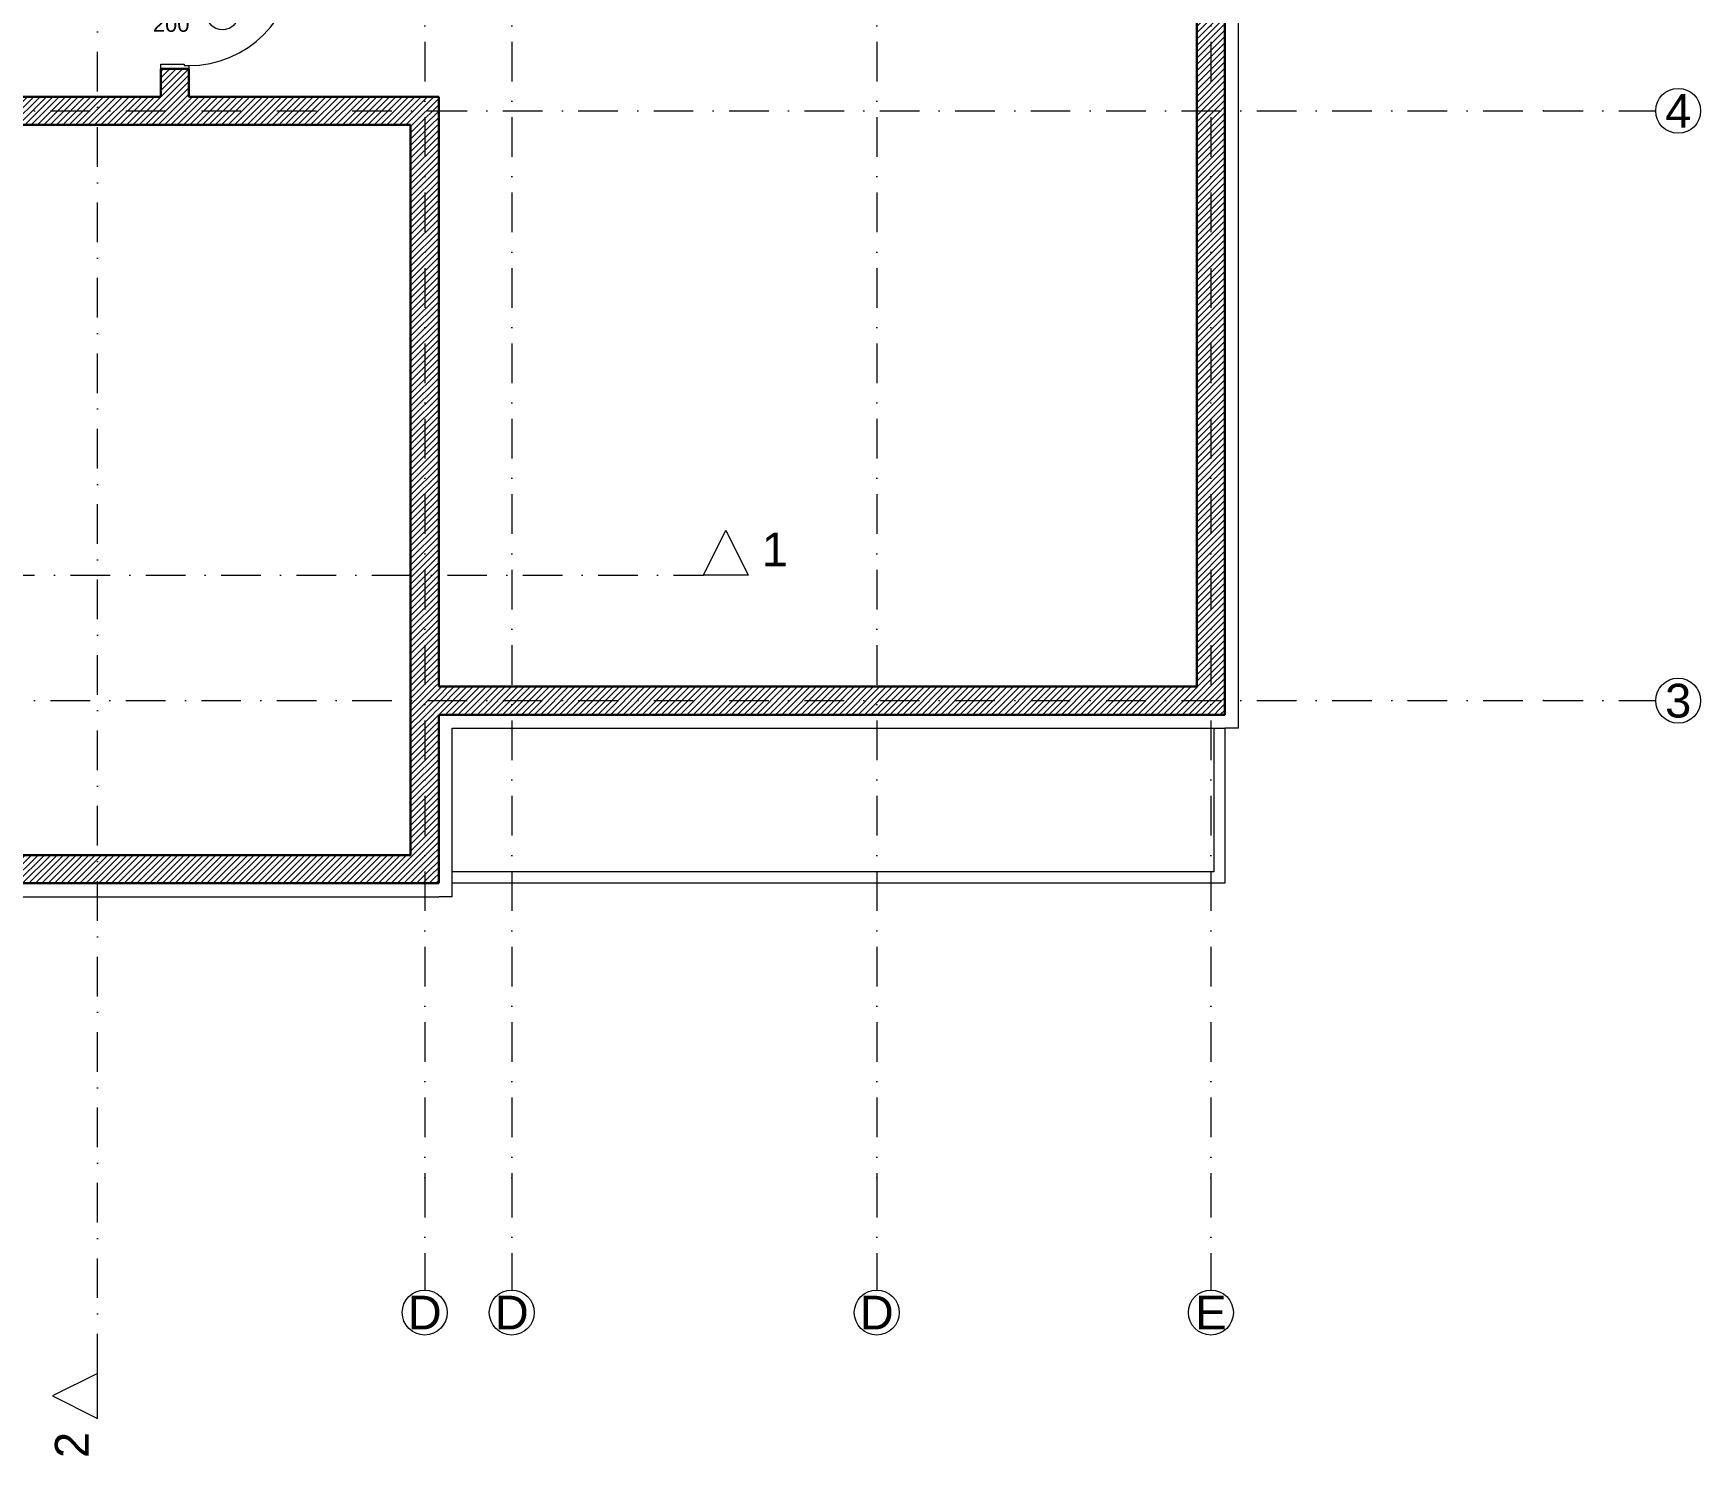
# Model space of a CAD drawing. Header units: centimetres. Extents: x -2083 to 1540, y -695 to 1912.
# Drawn here: x 56 to 1540, y -695 to 571 of the extents above; entities that cross this region are included whole.
import ezdxf
from ezdxf.enums import TextEntityAlignment as Align

# ---------------------------------------------------------------- set-up
doc = ezdxf.new("R2010")
doc.units = ezdxf.units.CM
doc.header["$MEASUREMENT"] = 0
doc.linetypes.add('Dot & Dashed', pattern=[67.027776, 35.277777, -17.638888, 0, -14.111111])
for name, color, linetype in [('2D Drafting - General', 7, 'Continuous'), ('Archicad Door Markers', 7, 'Continuous'), ('Archicad Doors', 7, 'Continuous'), ('fill', 7, 'Continuous'), ('оси', 7, 'Continuous'), ('разрези', 7, 'Continuous'), ('стени', 7, 'Continuous')]:
    doc.layers.add(name, color=color, linetype=linetype)
doc.styles.add('GENERATED_STYLE_1', font='arial.ttf')
pattern_1 = [(45, (0, 0), (-2.828427, 2.828427), [])]

# ---------------------------------------------------------------- blocks, each defined once
blk = doc.blocks.new('D Marker 27[10]', base_point=(194.2, 589.3))
at = {"layer": 'Archicad Door Markers', "color": 7, "linetype": 'Continuous', "lineweight": 5}
blk.add_line((209.2, 589.3), (159.2, 589.3), dxfattribs=at)
at = {"layer": 'Archicad Door Markers', "color": 7, "linetype": 'Continuous', "lineweight": 5, "flags": 128}
blk.add_lwpolyline([(224.2, 574.3, 1), (224.2, 604.3, 1)], format="xyb", close=True, dxfattribs=at)
at = {"layer": 'Archicad Door Markers', "color": 7, "lineweight": 5, "char_height": 14, "attachment_point": 7, "style": 'GENERATED_STYLE_1'}
for s, insert in [('\\A1;{\\pql;\\pt0;\\fArial|b0|i0|c204|p0;\\W1.000000;100\\fArial|b0|i0|c204|p0;\\W1.000000;\\A1{\\H.66x;\\S^  ;}\\fArial|b0|i0|c204|p0;\\W1.000000;\\fArial|b0|i0|c204|p0;\\W1.000000;}', (162.2, 596.1)), ('\\A1;{\\pql;\\pt0;\\fArial|b0|i0|c204|p0;\\W1.000000;200\\fArial|b0|i0|c204|p0;\\W1.000000;\\A1{\\H.66x;\\S^  ;}\\fArial|b0|i0|c204|p0;\\W1.000000;\\fArial|b0|i0|c204|p0;\\W1.000000;}', (162.2, 568.1))]:
    blk.add_mtext(s, dxfattribs=dict(at, insert=insert))
at = {"layer": 'Archicad Door Markers', "color": 7, "lineweight": 5, "insert": (231.2, 584), "char_height": 14, "attachment_point": 7, "rotation": 90, "style": 'GENERATED_STYLE_1'}
blk.add_mtext('\\A1;{\\pql;\\pt0;\\fArial|b0|i0|c204|p0;\\W1.000000;2\\fArial|b0|i0|c204|p0;\\W1.000000;\\fArial|b0|i0|c204|p0;\\W1.000000;\\fArial|b0|i0|c204|p0;\\W1.000000;}', dxfattribs=at)
blk = doc.blocks.new('Door 27[10]')
at = {"layer": 'Archicad Doors', "color": 30, "linetype": 'Continuous', "lineweight": 5}
for p, q in [((169.2, 639.3), (194.2, 639.3)), ((169.2, 635.3), (169.2, 639.3)), ((194.2, 639.3), (194.2, 636.5)), ((190.2, 635.3), (169.2, 635.3)), ((194.2, 636.5), (190.2, 636.5)), ((190.2, 636.5), (190.2, 635.3)), ((202.2, 636.5), (194.2, 636.5)), ((194.2, 636.5), (194.2, 632.5)), ((194.2, 632.5), (202.2, 632.5)), ((202.2, 632.5), (202.2, 636.5)), ((280.6, 634.5), (202.2, 634.5)), ((288.6, 636.5), (280.6, 636.5)), ((280.6, 636.5), (280.6, 632.5)), ((280.6, 632.5), (288.6, 632.5)), ((288.6, 632.5), (288.6, 636.5)), ((169.2, 543.3), (190.2, 543.3)), ((169.2, 539.3), (169.2, 543.3)), ((194.2, 539.3), (169.2, 539.3)), ((190.2, 543.3), (190.2, 542.1)), ((190.2, 542.1), (194.2, 542.1)), ((194.2, 542.1), (194.2, 539.3))]:
    blk.add_line(p, q, dxfattribs=at)
at = {"layer": 'Archicad Doors', "color": 7, "linetype": 'Continuous', "lineweight": 30}
for p, q in [((169.2, 639.3), (194.2, 639.3)), ((169.2, 639.3), (194.2, 639.3)), ((169.2, 539.3), (194.2, 539.3)), ((169.2, 539.3), (194.2, 539.3))]:
    blk.add_line(p, q, dxfattribs=at)
at = {"layer": 'Archicad Doors', "color": 30, "linetype": 'Continuous', "lineweight": 5, "flags": 128}
for points in [[(280.6, 636.5), (202.2, 636.5), (202.2, 634.5), (280.6, 634.5)], [(280.6, 634.5), (202.2, 634.5), (202.2, 632.5), (280.6, 632.5)]]:
    blk.add_lwpolyline(points, close=True, dxfattribs=at)
at = {"layer": 'Archicad Doors', "color": 7, "linetype": 'Continuous', "lineweight": 5}
blk.add_arc((194.2, 636.5), 94.4, 270, 0, dxfattribs=at)
at = {"layer": 'Archicad Door Markers', "color": 7, "lineweight": 5}
blk.add_blockref('D Marker 27[10]', (194.2, 589.3), dxfattribs=at)
blk = doc.blocks.new('Standard grid marker[13]', base_point=(481.7, 1871.6))
at = {"layer": 'оси', "color": 102, "linetype": 'Dot & Dashed', "lineweight": 15}
for p, q in [((481.7, 1771.6), (481.7, 1871.6)), ((481.7, 1771.6), (481.7, -447.8)), ((481.7, -447.8), (481.7, -547.8))]:
    blk.add_line(p, q, dxfattribs=at)
at = {"layer": 'оси', "color": 7, "linetype": 'Continuous', "lineweight": 5}
for centre in [(481.7, 1891.6), (481.7, -567.8)]:
    blk.add_circle(centre, 20, dxfattribs=at)
at = {"layer": 'оси', "color": 102, "linetype": 'Dot & Dashed', "lineweight": 15}
for p in [(481.7, 1771.6), (481.7, 1771.6), (481.7, -447.8), (481.7, -447.8)]:
    blk.add_point(p, dxfattribs=at)
at = {"layer": 'оси', "color": 7, "lineweight": 30, "style": 'GENERATED_STYLE_1'}
for tag, p in [('AC_MarkerText_1_0', (481.7, 1906.6)), ('AC_MarkerText_1_1', (481.7, -552.8))]:
    blk.add_attdef(tag, text='', height=30, rotation=360, dxfattribs=at).set_placement(p, align=Align.TOP_CENTER)
blk = doc.blocks.new('Standard grid marker[14]', base_point=(1104.2, 1871.6))
at = {"layer": 'оси', "color": 102, "linetype": 'Dot & Dashed', "lineweight": 15}
for p, q in [((1104.2, 1771.6), (1104.2, 1871.6)), ((1104.2, 1771.6), (1104.2, -447.8)), ((1104.2, -447.8), (1104.2, -547.8))]:
    blk.add_line(p, q, dxfattribs=at)
at = {"layer": 'оси', "color": 7, "linetype": 'Continuous', "lineweight": 5}
for centre in [(1104.2, 1891.6), (1104.2, -567.8)]:
    blk.add_circle(centre, 20, dxfattribs=at)
at = {"layer": 'оси', "color": 102, "linetype": 'Dot & Dashed', "lineweight": 15}
for p in [(1104.2, 1771.6), (1104.2, 1771.6), (1104.2, -447.8), (1104.2, -447.8)]:
    blk.add_point(p, dxfattribs=at)
at = {"layer": 'оси', "color": 7, "lineweight": 30, "style": 'GENERATED_STYLE_1'}
for tag, p in [('AC_MarkerText_1_0', (1104.2, 1906.6)), ('AC_MarkerText_1_1', (1104.2, -552.8))]:
    blk.add_attdef(tag, text='', height=30, rotation=360, dxfattribs=at).set_placement(p, align=Align.TOP_CENTER)
blk = doc.blocks.new('Standard grid marker[18]', base_point=(-2042.7, -23.2))
at = {"layer": 'оси', "color": 102, "linetype": 'Dot & Dashed', "lineweight": 15}
for p, q in [((-1942.7, -23.2), (1400.3, -23.2)), ((1400.3, -23.2), (1500.3, -23.2))]:
    blk.add_line(p, q, dxfattribs=at)
at = {"layer": 'оси', "color": 7, "linetype": 'Continuous', "lineweight": 5}
blk.add_circle((1520.3, -23.2), 20, dxfattribs=at)
at = {"layer": 'оси', "color": 102, "linetype": 'Dot & Dashed', "lineweight": 15}
blk.add_point((1400.3, -23.2), dxfattribs=at)
blk.add_point((1400.3, -23.2), dxfattribs=at)
at = {"layer": 'оси', "color": 7, "lineweight": 30, "style": 'GENERATED_STYLE_1'}
for tag, p in [('AC_MarkerText_1_0', (-2062.7, -8.2)), ('AC_MarkerText_1_1', (1520.3, -8.2))]:
    blk.add_attdef(tag, text='', height=30, dxfattribs=at).set_placement(p, align=Align.TOP_CENTER)
blk = doc.blocks.new('Standard grid marker[22]', base_point=(-2042.7, 501.8))
at = {"layer": 'оси', "color": 102, "linetype": 'Dot & Dashed', "lineweight": 15}
for p, q in [((-1942.7, 501.8), (1400.3, 501.8)), ((1400.3, 501.8), (1500.3, 501.8))]:
    blk.add_line(p, q, dxfattribs=at)
at = {"layer": 'оси', "color": 7, "linetype": 'Continuous', "lineweight": 5}
blk.add_circle((1520.3, 501.8), 20, dxfattribs=at)
at = {"layer": 'оси', "color": 102, "linetype": 'Dot & Dashed', "lineweight": 15}
blk.add_point((1400.3, 501.8), dxfattribs=at)
blk.add_point((1400.3, 501.8), dxfattribs=at)
at = {"layer": 'оси', "color": 7, "lineweight": 30, "style": 'GENERATED_STYLE_1'}
for tag, p in [('AC_MarkerText_1_0', (-2062.7, 516.8)), ('AC_MarkerText_1_1', (1520.3, 516.8))]:
    blk.add_attdef(tag, text='', height=30, dxfattribs=at).set_placement(p, align=Align.TOP_CENTER)
blk = doc.blocks.new('Standard grid marker[23]', base_point=(404.2, 1871.6))
at = {"layer": 'оси', "color": 102, "linetype": 'Dot & Dashed', "lineweight": 15}
for p, q in [((404.2, 1771.6), (404.2, 1871.6)), ((404.2, 1771.6), (404.2, -447.8)), ((404.2, -447.8), (404.2, -547.8))]:
    blk.add_line(p, q, dxfattribs=at)
at = {"layer": 'оси', "color": 7, "linetype": 'Continuous', "lineweight": 5}
for centre in [(404.2, 1891.6), (404.2, -567.8)]:
    blk.add_circle(centre, 20, dxfattribs=at)
at = {"layer": 'оси', "color": 102, "linetype": 'Dot & Dashed', "lineweight": 15}
for p in [(404.2, 1771.6), (404.2, 1771.6), (404.2, -447.8), (404.2, -447.8)]:
    blk.add_point(p, dxfattribs=at)
at = {"layer": 'оси', "color": 7, "lineweight": 30, "style": 'GENERATED_STYLE_1'}
for tag, p in [('AC_MarkerText_1_0', (404.2, 1906.6)), ('AC_MarkerText_1_1', (404.2, -552.8))]:
    blk.add_attdef(tag, text='', height=30, rotation=360, dxfattribs=at).set_placement(p, align=Align.TOP_CENTER)
blk = doc.blocks.new('Standard grid marker[26]', base_point=(806.7, 1871.6))
at = {"layer": 'оси', "color": 102, "linetype": 'Dot & Dashed', "lineweight": 15}
for p, q in [((806.7, 1771.6), (806.7, 1871.6)), ((806.7, 1771.6), (806.7, -447.8)), ((806.7, -447.8), (806.7, -547.8))]:
    blk.add_line(p, q, dxfattribs=at)
at = {"layer": 'оси', "color": 7, "linetype": 'Continuous', "lineweight": 5}
for centre in [(806.7, 1891.6), (806.7, -567.8)]:
    blk.add_circle(centre, 20, dxfattribs=at)
at = {"layer": 'оси', "color": 102, "linetype": 'Dot & Dashed', "lineweight": 15}
for p in [(806.7, 1771.6), (806.7, 1771.6), (806.7, -447.8), (806.7, -447.8)]:
    blk.add_point(p, dxfattribs=at)
at = {"layer": 'оси', "color": 7, "lineweight": 30, "style": 'GENERATED_STYLE_1'}
for tag, p in [('AC_MarkerText_1_0', (806.7, 1906.6)), ('AC_MarkerText_1_1', (806.7, -552.8))]:
    blk.add_attdef(tag, text='', height=30, rotation=360, dxfattribs=at).set_placement(p, align=Align.TOP_CENTER)

msp = doc.modelspace()

# ---------------------------------------------------------------- hatches: boundary and pattern name
at = {"layer": 'fill', "linetype": 'Continuous', "lineweight": 13}
h = msp.add_hatch(dxfattribs=at)
h.set_pattern_fill('Common_Brick', color=253, style=0, pattern_type=2)
h.set_pattern_definition(pattern_1)
h.paths.add_polyline_path([(1091.728, 1214.333), (1091.728, -10.667), (1116.728, -10.667), (1116.728, 1214.333)])
h = msp.add_hatch(dxfattribs=at)
h.set_pattern_fill('Common_Brick', color=253, style=0, pattern_type=2)
h.set_pattern_definition(pattern_1)
h.paths.add_polyline_path([(169.228, 514.333), (194.228, 514.333), (194.228, 539.333), (169.228, 539.333)])
h = msp.add_hatch(dxfattribs=at)
h.set_pattern_fill('Common_Brick', color=253, style=0, pattern_type=2)
h.set_pattern_definition(pattern_1)
h.paths.add_polyline_path([(391.728, 514.333), (-158.272, 514.333), (-158.272, 489.333), (391.728, 489.333)])
h = msp.add_hatch(dxfattribs=at)
h.set_pattern_fill('Common_Brick', color=253, style=0, pattern_type=2)
h.set_pattern_definition(pattern_1)
h.paths.add_polyline_path([(391.728, 489.333), (416.728, 489.333), (416.728, 514.333)])
h = msp.add_hatch(dxfattribs=at)
h.set_pattern_fill('Common_Brick', color=253, style=0, pattern_type=2)
h.set_pattern_definition(pattern_1)
h.paths.add_polyline_path([(391.728, 514.333), (391.728, 489.333), (416.728, 514.333)])
h = msp.add_hatch(dxfattribs=at)
h.set_pattern_fill('Common_Brick', color=253, style=0, pattern_type=2)
h.set_pattern_definition(pattern_1)
h.paths.add_polyline_path([(391.728, 489.333), (391.728, -10.667), (416.728, -10.667), (416.728, 489.333)])
h = msp.add_hatch(dxfattribs=at)
h.set_pattern_fill('Common_Brick', color=253, style=0, pattern_type=2)
h.set_pattern_definition(pattern_1)
h.paths.add_polyline_path([(391.728, -35.667), (416.728, -35.667), (391.728, -10.667)])
h = msp.add_hatch(dxfattribs=at)
h.set_pattern_fill('Common_Brick', color=253, style=0, pattern_type=2)
h.set_pattern_definition(pattern_1)
h.paths.add_polyline_path([(391.728, -10.667), (416.728, -35.667), (416.728, -10.667)])
h = msp.add_hatch(dxfattribs=at)
h.set_pattern_fill('Common_Brick', color=253, style=0, pattern_type=2)
h.set_pattern_definition(pattern_1)
h.paths.add_polyline_path([(1091.728, -10.667), (416.728, -10.667), (416.728, -35.667), (1091.728, -35.667)])
h = msp.add_hatch(dxfattribs=at)
h.set_pattern_fill('Common_Brick', color=253, style=0, pattern_type=2)
h.set_pattern_definition(pattern_1)
h.paths.add_polyline_path([(1091.728, -35.667), (1116.728, -35.667), (1091.728, -10.667)])
h = msp.add_hatch(dxfattribs=at)
h.set_pattern_fill('Common_Brick', color=253, style=0, pattern_type=2)
h.set_pattern_definition(pattern_1)
h.paths.add_polyline_path([(1091.728, -10.667), (1116.728, -35.667), (1116.728, -10.667)])
h = msp.add_hatch(dxfattribs=at)
h.set_pattern_fill('Common_Brick', color=253, style=0, pattern_type=2)
h.set_pattern_definition(pattern_1)
h.paths.add_polyline_path([(391.728, -35.667), (391.728, -160.667), (416.728, -160.667), (416.728, -35.667)])
h = msp.add_hatch(dxfattribs=at)
h.set_pattern_fill('Common_Brick', color=253, style=0, pattern_type=2)
h.set_pattern_definition(pattern_1)
h.paths.add_polyline_path([(391.728, -160.667), (-96.272, -160.667), (-96.272, -185.667), (391.728, -185.667)])
h = msp.add_hatch(dxfattribs=at)
h.set_pattern_fill('Common_Brick', color=253, style=0, pattern_type=2)
h.set_pattern_definition(pattern_1)
h.paths.add_polyline_path([(391.728, -185.667), (416.728, -185.667), (391.728, -160.667)])
h = msp.add_hatch(dxfattribs=at)
h.set_pattern_fill('Common_Brick', color=253, style=0, pattern_type=2)
h.set_pattern_definition(pattern_1)
h.paths.add_polyline_path([(391.728, -160.667), (416.728, -185.667), (416.728, -160.667)])

# ---------------------------------------------------------------- linework, layer by layer
at = {"layer": '2D Drafting - General', "color": 7, "linetype": 'Continuous', "lineweight": 13}
for p, q in [((1106.728, -47.667), (1106.728, -175.667)), ((1116.728, -47.667), (1116.728, -185.667)), ((1106.728, -175.667), (428.728, -175.667)), ((1116.728, -185.667), (428.728, -185.667))]:
    msp.add_line(p, q, dxfattribs=at)
at = {"layer": 'разрези', "color": 151, "linetype": 'Dot & Dashed', "lineweight": 13}
for p, q in [((112.981, -621.99), (112.981, 716.657)), ((-1320.905, 88.477), (652.357, 88.477))]:
    msp.add_line(p, q, dxfattribs=at)
at = {"layer": 'разрези', "color": 161, "linetype": 'Continuous', "lineweight": 13, "flags": 128}
for points in [[(692.357, 88.477), (652.357, 88.477), (672.357, 128.477)], [(112.981, -661.99), (112.981, -621.99), (72.981, -641.99)]]:
    msp.add_lwpolyline(points, close=True, dxfattribs=at)
at = {"layer": 'стени', "color": 7, "linetype": 'Continuous', "lineweight": 30}
for p, q in [((1116.728, -10.667), (1116.728, 1214.333)), ((169.228, 539.333), (194.228, 539.333)), ((1116.728, -35.667), (1116.728, -10.667)), ((416.728, -35.667), (416.728, -47.667)), ((416.728, -35.667), (1091.728, -35.667)), ((416.728, -35.667), (416.728, -47.667)), ((1091.728, -35.667), (1116.728, -35.667)), ((1091.728, -35.667), (1116.728, -35.667)), ((416.728, -160.667), (416.728, -47.667)), ((416.728, -185.667), (416.728, -160.667)), ((-96.272, -185.667), (391.728, -185.667)), ((391.728, -185.667), (416.728, -185.667)), ((391.728, -185.667), (416.728, -185.667))]:
    msp.add_line(p, q, dxfattribs=at)
at = {"layer": 'стени', "color": 30, "linetype": 'Continuous', "lineweight": 20, "flags": 128}
for points in [[(1128.728, -47.667), (1128.728, 1251.333)], [(428.728, -47.667), (1116.728, -47.667)], [(428.728, -197.667), (428.728, -47.667)], [(1128.728, -47.667), (1116.728, -47.667)], [(-133.272, -197.667), (416.728, -197.667)], [(428.728, -197.667), (416.728, -197.667)]]:
    msp.add_lwpolyline(points, dxfattribs=at)
at = {"layer": 'стени', "color": 7, "linetype": 'Continuous', "lineweight": 30, "flags": 128}
for points in [[(1091.728, 1214.333), (1091.728, -10.667)], [(169.228, 539.333), (169.228, 514.333)], [(194.228, 514.333), (194.228, 539.333)], [(169.228, 514.333), (-158.272, 514.333)], [(416.728, 514.333), (194.228, 514.333)], [(416.728, 514.333), (416.728, 489.333)], [(-158.272, 489.333), (391.728, 489.333)], [(391.728, 489.333), (391.728, -10.667)], [(416.728, -10.667), (416.728, 489.333)], [(391.728, -10.667), (391.728, -35.667)], [(1091.728, -10.667), (416.728, -10.667)], [(391.728, -35.667), (391.728, -160.667)], [(391.728, -160.667), (-96.272, -160.667)]]:
    msp.add_lwpolyline(points, dxfattribs=at)

# ---------------------------------------------------------------- block references
at = {"layer": 'Archicad Doors', "color": 21, "linetype": 'Continuous', "lineweight": 13}
msp.add_blockref('Door 27[10]', (0, 0), dxfattribs=at)
at = {"layer": 'оси', "color": 8, "linetype": 'Continuous', "lineweight": 15}
ref = msp.add_blockref('Standard grid marker[23]', (404.228, 1871.596), dxfattribs=at)
ref.add_attrib('AC_MarkerText_1', 'D', dxfattribs={"color": 7, "lineweight": 30, "height": 30, "rotation": 360, "style": 'GENERATED_STYLE_1'}).set_placement((404.228, 1906.596), align=Align.TOP_CENTER)
ref.add_attrib('AC_MarkerText_1_1', 'D', dxfattribs={"color": 7, "lineweight": 30, "height": 30, "rotation": 360, "style": 'GENERATED_STYLE_1'}).set_placement((404.228, -552.817), align=Align.TOP_CENTER)
ref = msp.add_blockref('Standard grid marker[13]', (481.728, 1871.596), dxfattribs=at)
ref.add_attrib('AC_MarkerText_1', 'D', dxfattribs={"color": 7, "lineweight": 30, "height": 30, "rotation": 360, "style": 'GENERATED_STYLE_1'}).set_placement((481.728, 1906.596), align=Align.TOP_CENTER)
ref.add_attrib('AC_MarkerText_1_1', 'D', dxfattribs={"color": 7, "lineweight": 30, "height": 30, "rotation": 360, "style": 'GENERATED_STYLE_1'}).set_placement((481.728, -552.817), align=Align.TOP_CENTER)
ref = msp.add_blockref('Standard grid marker[26]', (806.724, 1871.596), dxfattribs=at)
ref.add_attrib('AC_MarkerText_1', 'D', dxfattribs={"color": 7, "lineweight": 30, "height": 30, "rotation": 360, "style": 'GENERATED_STYLE_1'}).set_placement((806.724, 1906.596), align=Align.TOP_CENTER)
ref.add_attrib('AC_MarkerText_1_1', 'D', dxfattribs={"color": 7, "lineweight": 30, "height": 30, "rotation": 360, "style": 'GENERATED_STYLE_1'}).set_placement((806.724, -552.817), align=Align.TOP_CENTER)
ref = msp.add_blockref('Standard grid marker[14]', (1104.228, 1871.596), dxfattribs=at)
ref.add_attrib('AC_MarkerText_1', 'E', dxfattribs={"color": 7, "lineweight": 30, "height": 30, "rotation": 360, "style": 'GENERATED_STYLE_1'}).set_placement((1104.228, 1906.596), align=Align.TOP_CENTER)
ref.add_attrib('AC_MarkerText_1_1', 'E', dxfattribs={"color": 7, "lineweight": 30, "height": 30, "rotation": 360, "style": 'GENERATED_STYLE_1'}).set_placement((1104.228, -552.817), align=Align.TOP_CENTER)
ref = msp.add_blockref('Standard grid marker[22]', (-2042.711, 501.833), dxfattribs=at)
ref.add_attrib('AC_MarkerText_1_1', '4', dxfattribs={"color": 7, "lineweight": 30, "height": 30, "style": 'GENERATED_STYLE_1'}).set_placement((1520.294, 516.833), align=Align.TOP_CENTER)
ref = msp.add_blockref('Standard grid marker[18]', (-2042.711, -23.167), dxfattribs=at)
ref.add_attrib('AC_MarkerText_1_1', '3', dxfattribs={"color": 7, "lineweight": 30, "height": 30, "style": 'GENERATED_STYLE_1'}).set_placement((1520.294, -8.167), align=Align.TOP_CENTER)

# ---------------------------------------------------------------- texts
at = {"layer": 'разрези', "color": 5, "lineweight": 13, "insert": (704.357, 96.477), "char_height": 30, "attachment_point": 7, "style": 'GENERATED_STYLE_1'}
msp.add_mtext('\\A1;{\\pql;\\pt0;\\fArial|b0|i0|c204|p0;\\W1.000000;1}', dxfattribs=at)
at = {"layer": 'разрези', "color": 5, "lineweight": 13, "insert": (104.981, -673.99), "char_height": 30, "attachment_point": 9, "rotation": 90, "style": 'GENERATED_STYLE_1'}
msp.add_mtext('\\A1;{\\pqr;\\pt0;\\fArial|b0|i0|c204|p0;\\W1.000000;2}', dxfattribs=at)

doc.saveas('drawing.dxf')
